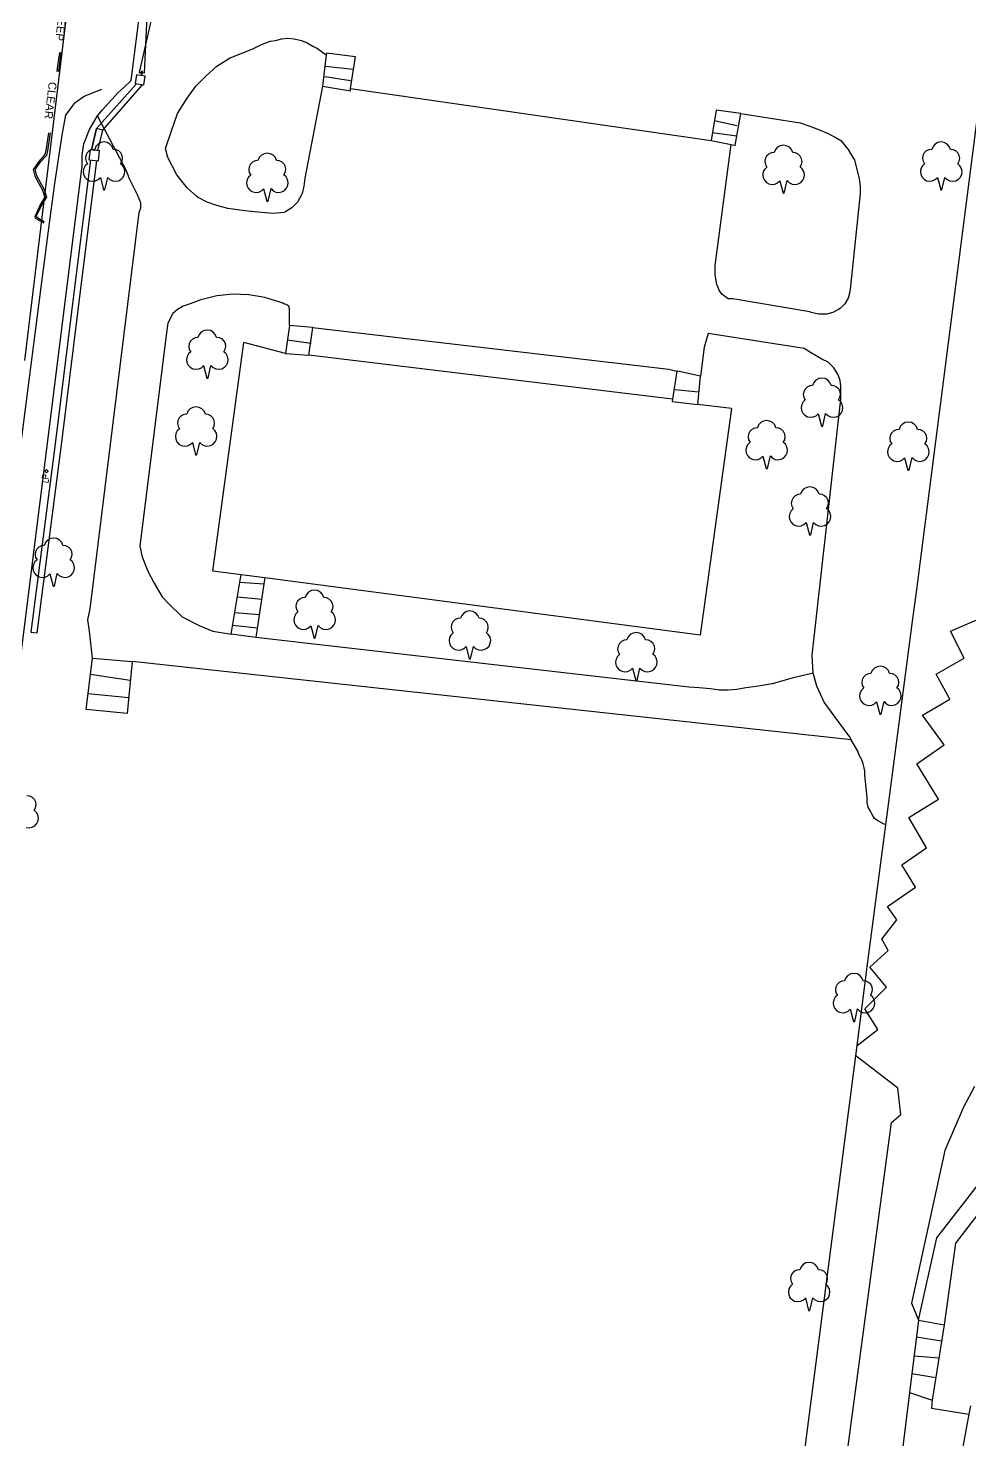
# Model space of a CAD drawing. Extents: x 427500 to 429848, y 434500 to 436505.
# Drawn here: x 428426.8 to 428485.6, y 435524.8 to 435613 of the extents above; entities that cross this region are included whole.
import ezdxf

# ---------------------------------------------------------------- set-up
doc = ezdxf.new("R2010")
doc.units = 0
doc.layers.get('0').update_dxf_attribs({"color": 222})
doc.layers.add('LPTIP_Ex_Base', color=8, linetype='Continuous')
doc.styles.add('ARIAL', font='arial.ttf', dxfattribs={"width": 0.8})
doc.styles.get("Standard").update_dxf_attribs({"font": 'romans.shx'})

# ---------------------------------------------------------------- blocks, each defined once
blk = doc.blocks.new('GATE')
at = {"color": 0, "linetype": 'ByBlock', "flags": 128}
for points in [[(-0.450902, 0), (-0.451904, 0.007014), (-0.455912, 0.014028), (-0.460922, 0.019038), (-0.467936, 0.023046), (-0.475952, 0.024048), (-0.482966, 0.023046), (-0.48998, 0.019038), (-0.49499, 0.014028), (-0.498998, 0.007014), (-0.5, 0), (-0.498998, -0.007014), (-0.49499, -0.014028), (-0.48998, -0.019038), (-0.482966, -0.023046), (-0.475952, -0.024048), (-0.467936, -0.023046), (-0.460922, -0.019038), (-0.455912, -0.014028), (-0.451904, -0.007014)], [(-0.475952, 0.024048), (-0.475952, 0.078156), (0.475952, -0.078156), (0.475952, -0.024048)], [(-0.475952, -0.024048), (-0.475952, -0.078156), (0.475952, 0.078156), (0.475952, 0.024048)], [(-0.450902, 0), (-0.451904, -0.007014)], [(0.5, 0), (0.498998, 0.007014), (0.49499, 0.014028), (0.48998, 0.019038), (0.482966, 0.023046), (0.475952, 0.024048), (0.467936, 0.023046), (0.460922, 0.019038), (0.455912, 0.014028), (0.451904, 0.007014), (0.450902, 0), (0.451904, -0.007014), (0.455912, -0.014028), (0.460922, -0.019038), (0.467936, -0.023046), (0.475952, -0.024048), (0.482966, -0.023046), (0.48998, -0.019038), (0.49499, -0.014028), (0.498998, -0.007014)], [(0.5, 0), (0.498998, -0.007014)]]:
    blk.add_lwpolyline(points, dxfattribs=at)
blk = doc.blocks.new('CIRCL')
at = {"color": 0, "linetype": 'ByBlock', "flags": 128}
for points in [[(0.5, 0), (0.475, 0.154), (0.404, 0.293), (0.293, 0.404), (0.154, 0.475), (0, 0.5), (-0.154, 0.475), (-0.293, 0.404), (-0.404, 0.293), (-0.475, 0.154), (-0.5, 0), (-0.475, -0.154), (-0.404, -0.293), (-0.293, -0.404), (-0.154, -0.475), (0, -0.5), (0.154, -0.475), (0.293, -0.404), (0.404, -0.293), (0.475, -0.154)], [(0.5, 0), (0.475, -0.154)]]:
    blk.add_lwpolyline(points, dxfattribs=at)

msp = doc.modelspace()

# ---------------------------------------------------------------- linework, layer by layer
at = {"layer": 'LPTIP_Ex_Base', "color": 251, "true_color": 0x636466}
for p, q in [((428482.3, 435577.95), (428490.74, 435643.85)), ((428426.57, 435592.25), (428429.75, 435618.5)), ((428433.2, 435609.75), (428433.8, 435614.49)), ((428442.25, 435612.25), (428442.6, 435612.35)), ((428442.6, 435612.35), (428443, 435612.4)), ((428443, 435612.4), (428443.4, 435612.35)), ((428443.4, 435612.35), (428443.85, 435612.25)), ((428439.35, 435611.15), (428440.85, 435611.75)), ((428440.85, 435611.75), (428441.35, 435612)), ((428441.35, 435612), (428441.9, 435612.2)), ((428441.9, 435612.2), (428442.25, 435612.25)), ((428443.85, 435612.25), (428444.2, 435612.1)), ((428444.2, 435612.1), (428444.55, 435611.9)), ((428444.55, 435611.9), (428444.85, 435611.75)), ((428444.85, 435611.75), (428445.39, 435611.36)), ((428445.4, 435611.45), (428445.39, 435611.36)), ((428447.22, 435611.23), (428445.4, 435611.45)), ((428437.9, 435610.05), (428438.55, 435610.65)), ((428438.55, 435610.65), (428439.35, 435611.15)), ((428445.39, 435611.36), (428445.15, 435609.4)), ((428445.35, 435610.65), (428447.05, 435610.45)), ((428446.92, 435609.25), (428447.22, 435611.23)), ((428432.76, 435609.34), (428433.2, 435609.75)), ((428437.25, 435609.4), (428437.9, 435610.05)), ((428445.3, 435610), (428446.9, 435609.75)), ((428431.4, 435607.9), (428432.4, 435609)), ((428432.4, 435609), (428432.76, 435609.34)), ((428436.7, 435608.65), (428437.25, 435609.4)), ((428445.15, 435609.4), (428444.05, 435603.65)), ((428445.15, 435609.4), (428446.9, 435609.1)), ((428446.9, 435609.1), (428446.92, 435609.25)), ((428446.92, 435609.25), (428469.45, 435606)), ((428431.1, 435607.55), (428431.4, 435607.9)), ((428436.1, 435607.7), (428436.7, 435608.65)), ((428469.75, 435607.9), (428469.45, 435606)), ((428471.3, 435607.68), (428469.75, 435607.9)), ((428430.6, 435606.7), (428431.1, 435607.55)), ((428432.9, 435604.15), (428431.1, 435607.55)), ((428435.7, 435606.55), (428436.1, 435607.7)), ((428469.65, 435607.25), (428471.05, 435606.95)), ((428470.95, 435605.7), (428471.3, 435607.68)), ((428471.3, 435607.68), (428475, 435607.1)), ((428475, 435607.1), (428475.6, 435606.9)), ((428430.25, 435605.8), (428430.6, 435606.7)), ((428435.35, 435605.5), (428435.7, 435606.55)), ((428469.5, 435606.5), (428471.05, 435606.3)), ((428475.6, 435606.9), (428476.15, 435606.7)), ((428476.15, 435606.7), (428476.75, 435606.45)), ((428476.75, 435606.45), (428477.3, 435606.15)), ((428477.3, 435606.15), (428477.55, 435606)), ((428430.15, 435605.1), (428430.25, 435605.8)), ((428435.5, 435604.95), (428435.35, 435605.5)), ((428469.45, 435606), (428470.69, 435605.75)), ((428469.7, 435598.2), (428470.69, 435605.75)), ((428470.69, 435605.75), (428470.95, 435605.7)), ((428477.55, 435606), (428478, 435605.45)), ((428478, 435605.45), (428478.3, 435604.95)), ((428421.54, 435535.8), (428430.15, 435604.4)), ((428430.15, 435604.4), (428430.15, 435605.1)), ((428436.05, 435603.85), (428435.5, 435604.95)), ((428478.3, 435604.95), (428478.4, 435604.8)), ((428478.4, 435604.8), (428478.7, 435603.6)), ((428433.1, 435603.6), (428432.9, 435604.15)), ((428433.6, 435602.6), (428433.1, 435603.6)), ((428436.7, 435603.05), (428436.05, 435603.85)), ((428444.05, 435603.65), (428444, 435603.15)), ((428478.7, 435603.6), (428478.75, 435603.15)), ((428433.8, 435602.1), (428433.6, 435602.6)), ((428437.3, 435602.5), (428436.7, 435603.05)), ((428443.85, 435602.6), (428443.6, 435602.15)), ((428443.9, 435602.7), (428443.85, 435602.6)), ((428444, 435603.15), (428443.9, 435602.7)), ((428478.75, 435602.7), (428478.15, 435596.9)), ((428478.75, 435603.15), (428478.75, 435602.7)), ((428433.7, 435601.5), (428433.8, 435601.8)), ((428433.8, 435601.8), (428433.8, 435602.1)), ((428437.4, 435602.45), (428437.3, 435602.5)), ((428437.95, 435602.15), (428437.4, 435602.45)), ((428438.55, 435601.95), (428437.95, 435602.15)), ((428439.25, 435601.75), (428438.55, 435601.95)), ((428440.3, 435601.6), (428439.25, 435601.75)), ((428443.25, 435601.8), (428442.85, 435601.55)), ((428443.6, 435602.15), (428443.25, 435601.8)), ((428430.65, 435576.75), (428433.7, 435601.5)), ((428441.35, 435601.5), (428440.3, 435601.6)), ((428442.1, 435601.45), (428441.35, 435601.5)), ((428442.75, 435601.5), (428442.1, 435601.45)), ((428442.85, 435601.55), (428442.75, 435601.5)), ((428469.7, 435597.6), (428469.7, 435598.2)), ((428469.8, 435597), (428469.7, 435597.6)), ((428469.85, 435596.85), (428469.8, 435597)), ((428469.95, 435596.65), (428469.85, 435596.85)), ((428470.1, 435596.4), (428469.95, 435596.65)), ((428478.1, 435596.55), (428478, 435596.15)), ((428478.15, 435596.9), (428478.1, 435596.55)), ((428436.45, 435595.65), (428436.1, 435595.45)), ((428436.9, 435595.8), (428436.45, 435595.65)), ((428437.55, 435596.05), (428436.9, 435595.8)), ((428438.55, 435596.3), (428437.55, 435596.05)), ((428439.55, 435596.4), (428438.55, 435596.3)), ((428440.55, 435596.35), (428439.55, 435596.4)), ((428441.55, 435596.2), (428440.55, 435596.35)), ((428442.5, 435595.9), (428441.55, 435596.2)), ((428442.65, 435595.85), (428442.5, 435595.9)), ((428442.75, 435595.8), (428442.65, 435595.85)), ((428442.9, 435595.75), (428442.75, 435595.8)), ((428443.05, 435595.65), (428442.9, 435595.75)), ((428443.1, 435595.5), (428443.05, 435595.65)), ((428470.5, 435596.1), (428470.1, 435596.4)), ((428470.8, 435596.1), (428470.5, 435596.1)), ((428475.6, 435595.3), (428470.8, 435596.1)), ((428477.8, 435595.8), (428477.5, 435595.5)), ((428478, 435596.15), (428477.8, 435595.8)), ((428435.8, 435595.2), (428435.5, 435594.6)), ((428436.1, 435595.45), (428435.8, 435595.2)), ((428443.1, 435594.45), (428443.1, 435595.5)), ((428475.7, 435595.25), (428475.6, 435595.3)), ((428476.15, 435595.15), (428475.7, 435595.25)), ((428476.65, 435595.15), (428476.15, 435595.15)), ((428477.05, 435595.25), (428476.65, 435595.15)), ((428477.4, 435595.45), (428477.05, 435595.25)), ((428477.5, 435595.5), (428477.4, 435595.45)), ((428435.4, 435593.85), (428433.75, 435580.65)), ((428435.5, 435594.6), (428435.4, 435593.85)), ((428443.1, 435594.45), (428442.85, 435592.7)), ((428444.55, 435594.31), (428443.1, 435594.45)), ((428444.3, 435592.6), (428444.55, 435594.31)), ((428444.55, 435594.31), (428445.083, 435594.261)), ((428445.083, 435594.261), (428466.792, 435591.708)), ((428469.25, 435593.95), (428469, 435593.1)), ((428475.25, 435593), (428469.25, 435593.95)), ((428438.3, 435579.1), (428440.25, 435593.39)), ((428442.85, 435592.7), (428440.25, 435593.39)), ((428442.95, 435593.55), (428444.45, 435593.35)), ((428469, 435593.1), (428468.78, 435591.28)), ((428475.65, 435592.75), (428475.25, 435593)), ((428442.85, 435592.7), (428444.3, 435592.6)), ((428467.02, 435589.84), (428444.3, 435592.6)), ((428476.35, 435592.35), (428475.65, 435592.75)), ((428476.75, 435592.15), (428476.35, 435592.35)), ((428477.1, 435591.8), (428476.75, 435592.15)), ((428466.792, 435591.708), (428467.3, 435591.6)), ((428467.3, 435591.6), (428467.02, 435589.84)), ((428467.318, 435591.596), (428467.3, 435591.6)), ((428467.439, 435591.57), (428467.318, 435591.596)), ((428468.78, 435591.28), (428467.439, 435591.57)), ((428468.6, 435589.5), (428468.78, 435591.28)), ((428477.35, 435591.4), (428477.1, 435591.8)), ((428477.5, 435591), (428477.35, 435591.4)), ((428467.2, 435590.45), (428468.65, 435590.3)), ((428477.55, 435590.65), (428477.5, 435591)), ((428477.55, 435589.85), (428477.55, 435590.65)), ((428467.02, 435589.84), (428467, 435589.7)), ((428467, 435589.7), (428468.6, 435589.5)), ((428470.71, 435589.26), (428468.6, 435589.5)), ((428475.75, 435573.85), (428477.55, 435589.85)), ((428470.71, 435589.26), (428468.75, 435575.1)), ((428433.75, 435580.65), (428433.9, 435580)), ((428433.9, 435580), (428434.25, 435579.1)), ((428434.25, 435579.1), (428434.65, 435578.35)), ((428440.08, 435578.87), (428438.3, 435579.1)), ((428440, 435578.4), (428440.08, 435578.87)), ((428441.56, 435578.67), (428440.08, 435578.87)), ((428434.65, 435578.35), (428435.15, 435577.5)), ((428439.45, 435575.15), (428440, 435578.4)), ((428440, 435578.4), (428441.5, 435578.3)), ((428441.5, 435578.3), (428441, 435574.96)), ((428441.56, 435578.67), (428441.5, 435578.3)), ((428468.75, 435575.1), (428441.56, 435578.67)), ((428482, 435575.8), (428482.3, 435577.95)), ((428435.15, 435577.5), (428435.55, 435577.05)), ((428435.55, 435577.05), (428436.4, 435576.25)), ((428439.85, 435577.5), (428441.36, 435577.34)), ((428430.5, 435576.05), (428430.65, 435576.75)), ((428436.4, 435576.25), (428437.45, 435575.7)), ((428439.68, 435576.51), (428441.22, 435576.39)), ((428430.6, 435575.35), (428430.5, 435576.05)), ((428430.8, 435573.65), (428430.6, 435575.35)), ((428437.45, 435575.7), (428438.3, 435575.35)), ((428438.3, 435575.35), (428439.45, 435575.15)), ((428441.09, 435575.54), (428439.54, 435575.7)), ((428480.62, 435565.31), (428482, 435575.8)), ((428484.4, 435575.35), (428486.05, 435576.05)), ((428485.25, 435573.65), (428484.4, 435575.35)), ((428441, 435574.96), (428439.45, 435575.15)), ((428468.05, 435571.85), (428441, 435574.96)), ((428430.4, 435570.45), (428430.8, 435573.65)), ((428430.8, 435573.65), (428433.26, 435573.45)), ((428475.82, 435572.72), (428475.75, 435573.85)), ((428483.5, 435572.65), (428485.25, 435573.65)), ((428430.67, 435572.65), (428433.15, 435572.29)), ((428433.26, 435573.45), (428432.95, 435570.2)), ((428478.2, 435568.55), (428433.26, 435573.45)), ((428475.82, 435572.72), (428474.5, 435572.4)), ((428476.05, 435571.9), (428475.82, 435572.72)), ((428484.35, 435571.1), (428483.5, 435572.65)), ((428468.7, 435571.8), (428468.05, 435571.85)), ((428469.4, 435571.75), (428468.7, 435571.8)), ((428469.95, 435571.65), (428469.4, 435571.75)), ((428471.6, 435571.8), (428471.05, 435571.7)), ((428472.4, 435571.9), (428471.6, 435571.8)), ((428473.25, 435572.05), (428472.4, 435571.9)), ((428474.5, 435572.4), (428473.25, 435572.05)), ((428476.5, 435570.9), (428476.05, 435571.9)), ((428433.04, 435571.19), (428430.52, 435571.44)), ((428470.5, 435571.65), (428469.95, 435571.65)), ((428471.05, 435571.7), (428470.5, 435571.65)), ((428477.95, 435568.95), (428476.5, 435570.9)), ((428482.65, 435570.1), (428484.35, 435571.1)), ((428432.95, 435570.2), (428430.4, 435570.45)), ((428484, 435568.25), (428482.65, 435570.1)), ((428478.1, 435568.75), (428477.95, 435568.95)), ((428478.2, 435568.55), (428478.1, 435568.75)), ((428478.6, 435567.85), (428478.2, 435568.55)), ((428482.3, 435567.05), (428484, 435568.25)), ((428478.7, 435567.6), (428478.6, 435567.85)), ((428478.85, 435567.3), (428478.7, 435567.6)), ((428478.95, 435567.05), (428478.85, 435567.3)), ((428479, 435566.8), (428478.95, 435567.05)), ((428479.05, 435566.6), (428479, 435566.8)), ((428479.05, 435566.35), (428479.05, 435566.6)), ((428483.65, 435564.85), (428482.3, 435567.05)), ((428479.2, 435564.95), (428479.05, 435566.35)), ((428479.2, 435564.65), (428479.2, 435564.95)), ((428480.35, 435563.25), (428480.62, 435565.31)), ((428481.8, 435563.7), (428483.65, 435564.85)), ((428479.25, 435564.35), (428479.2, 435564.65)), ((428479.4, 435564.1), (428479.25, 435564.35)), ((428479.5, 435563.9), (428479.4, 435564.1)), ((428479.65, 435563.65), (428479.5, 435563.9)), ((428479.85, 435563.5), (428479.65, 435563.65)), ((428480.2, 435563.3), (428479.85, 435563.5)), ((428480.35, 435563.25), (428480.2, 435563.3)), ((428480.25, 435562.45), (428480.35, 435563.25)), ((428482.9, 435561.8), (428481.8, 435563.7)), ((428479.2, 435554.37), (428480.25, 435562.45)), ((428481.35, 435560.75), (428482.9, 435561.8)), ((428482.2, 435559.35), (428481.35, 435560.75)), ((428480.45, 435558.15), (428482.2, 435559.35)), ((428481.05, 435557.3), (428480.45, 435558.15)), ((428483.55, 435537.45), (428499.6, 435558.2)), ((428480.1, 435556.1), (428481.05, 435557.3)), ((428480.5, 435555.4), (428480.1, 435556.1)), ((428479.35, 435554.35), (428480.5, 435555.4)), ((428478.57, 435549.46), (428479.2, 435554.37)), ((428480.4, 435553.1), (428479.35, 435554.35)), ((428479.05, 435551.75), (428480.4, 435553.1)), ((428479.85, 435550.45), (428479.05, 435551.75)), ((428478.57, 435549.46), (428479.85, 435550.45)), ((428473.01, 435506.62), (428478.48, 435548.81)), ((428478.48, 435548.81), (428478.57, 435549.46)), ((428481.1, 435546.8), (428478.48, 435548.81)), ((428481.3, 435545.15), (428481.1, 435546.8)), ((428485.9, 435546.9), (428485.2, 435545.6)), ((428485.2, 435545.6), (428484.05, 435542.9)), ((428475.7, 435507.1), (428480.7, 435544.65)), ((428480.7, 435544.65), (428481.3, 435545.15)), ((428484.05, 435542.9), (428481.95, 435533.35)), ((428487.02, 435540.1), (428484.7, 435537.1)), ((428482.4, 435532.3), (428483.55, 435537.45)), ((428484.7, 435537.1), (428484, 435532)), ((428481.95, 435533.35), (428482.4, 435532.3)), ((428482.4, 435532.3), (428481.84, 435527.78)), ((428482.4, 435532.3), (428484, 435532)), ((428483.84, 435530.99), (428482.27, 435531.24)), ((428484, 435532), (428483.25, 435527.3)), ((428482.12, 435530.07), (428483.67, 435529.95)), ((428483.47, 435528.7), (428481.98, 435528.94)), ((428481.84, 435527.78), (428480.25, 435514.95)), ((428481.84, 435527.78), (428483.25, 435527.3)), ((428483.25, 435527.3), (428483.2, 435526.8)), ((428483.2, 435526.8), (428485.55, 435526.43)), ((428485.65, 435526.95), (428485.55, 435526.43)), ((428485.55, 435526.43), (428485.1, 435524.05))]:
    msp.add_line(p, q, dxfattribs=at)
at = {"layer": 'LPTIP_Ex_Base', "color": 251, "true_color": 0x636466, "flags": 128}
for points in [[(428428.722, 435611.511), (428428.581, 435610.521), (428428.552, 435610.32), (428428.552, 435610.32)], [(428428.821, 435611.497), (428428.68, 435610.507), (428428.651, 435610.306), (428428.651, 435610.306)], [(428424.339, 435571.382), (428425.15, 435577.707), (428426.403, 435587.607), (428427.658, 435597.485), (428428.103, 435600.842), (428428.44, 435603.307), (428428.7, 435605.103), (428428.915, 435606.452), (428429.117, 435607.577), (428429.713, 435608.367), (428430.269, 435608.765), (428431.368, 435609.217)], [(428430.733, 435605.426), (428431.049, 435606.749), (428433.519, 435609.527)], [(428431.134, 435605.381), (428431.439, 435606.656), (428433.897, 435609.454)], [(428428.047, 435606.49), (428427.898, 435605.501), (428427.819, 435605.12), (428427.429, 435604.696), (428427.09, 435604.199), (428427.197, 435603.774), (428427.674, 435602.895), (428427.808, 435602.472), (428427.554, 435602.072), (428427.181, 435601.242), (428427.217, 435601.158), (428427.75, 435600.853), (428427.75, 435600.853)], [(428428.146, 435606.475), (428427.997, 435605.486), (428427.908, 435605.075), (428427.5, 435604.626), (428427.188, 435604.185), (428427.285, 435603.822), (428427.762, 435602.943), (428427.907, 435602.46), (428427.627, 435602.004), (428427.275, 435601.274), (428427.305, 435601.205), (428427.767, 435600.951), (428427.767, 435600.951)], [(428431.134, 435605.381), (428431.439, 435606.656), (428431.049, 435606.749), (428430.733, 435605.426)], [(428430.672, 435604.777), (428429.73, 435597.315), (428428.486, 435587.21), (428426.929, 435575.287), (428427.326, 435575.235)], [(428427.326, 435575.235), (428428.882, 435587.159), (428430.127, 435597.265), (428431.069, 435604.727)]]:
    msp.add_lwpolyline(points, dxfattribs=at)
for points in [[(428434.005, 435609.478), (428434.09, 435610.017), (428433.544, 435610.103), (428433.458, 435609.564)], [(428430.571, 435604.798), (428431.168, 435604.731), (428431.238, 435605.362), (428430.642, 435605.429)]]:
    msp.add_lwpolyline(points, close=True, dxfattribs=at)
at = {"layer": 'LPTIP_Ex_Base', "color": 251, "true_color": 0x636466}
for points in [[(428430.476, 435604.547), (428430.34, 435604.419), (428430.251, 435604.256), (428430.216, 435604.073), (428430.238, 435603.889), (428430.317, 435603.72), (428430.444, 435603.584), (428430.606, 435603.493), (428430.789, 435603.457), (428430.974, 435603.478), (428431.143, 435603.556), (428431.28, 435603.682), (428431.281, 435603.685), (428431.482, 435602.911), (428431.562, 435602.911), (428431.743, 435603.694), (428431.743, 435603.694), (428431.879, 435603.563), (428432.049, 435603.481), (428432.235, 435603.457), (428432.42, 435603.491), (428432.586, 435603.581), (428432.714, 435603.719), (428432.794, 435603.889), (428432.817, 435604.076), (428432.78, 435604.261), (428432.688, 435604.425), (428432.549, 435604.552), (428432.637, 435604.709), (428432.669, 435604.886), (428432.644, 435605.065), (428432.562, 435605.225), (428432.433, 435605.351), (428432.27, 435605.429), (428432.091, 435605.45), (428432.091, 435605.45), (428432.014, 435605.634), (428431.881, 435605.781), (428431.706, 435605.877), (428431.51, 435605.911), (428431.314, 435605.877), (428431.139, 435605.781), (428431.006, 435605.634), (428430.929, 435605.45), (428430.749, 435605.428), (428430.586, 435605.35), (428430.457, 435605.223), (428430.375, 435605.061), (428430.351, 435604.881), (428430.386, 435604.704), (428430.476, 435604.547)], [(428472.926, 435604.347), (428472.79, 435604.219), (428472.701, 435604.056), (428472.666, 435603.873), (428472.688, 435603.689), (428472.767, 435603.52), (428472.894, 435603.384), (428473.056, 435603.293), (428473.239, 435603.257), (428473.424, 435603.278), (428473.593, 435603.356), (428473.73, 435603.482), (428473.731, 435603.485), (428473.932, 435602.711), (428474.012, 435602.711), (428474.193, 435603.494), (428474.193, 435603.494), (428474.329, 435603.363), (428474.499, 435603.281), (428474.685, 435603.257), (428474.87, 435603.291), (428475.036, 435603.381), (428475.164, 435603.519), (428475.244, 435603.689), (428475.267, 435603.876), (428475.23, 435604.061), (428475.138, 435604.225), (428474.999, 435604.352), (428475.087, 435604.509), (428475.119, 435604.686), (428475.094, 435604.865), (428475.012, 435605.025), (428474.883, 435605.151), (428474.72, 435605.229), (428474.541, 435605.25), (428474.541, 435605.25), (428474.464, 435605.434), (428474.331, 435605.581), (428474.156, 435605.677), (428473.96, 435605.711), (428473.764, 435605.677), (428473.589, 435605.581), (428473.456, 435605.434), (428473.379, 435605.25), (428473.199, 435605.228), (428473.036, 435605.15), (428472.907, 435605.023), (428472.825, 435604.861), (428472.801, 435604.681), (428472.836, 435604.504), (428472.926, 435604.347)], [(428482.776, 435604.547), (428482.64, 435604.419), (428482.551, 435604.256), (428482.516, 435604.073), (428482.538, 435603.889), (428482.617, 435603.72), (428482.744, 435603.584), (428482.906, 435603.493), (428483.089, 435603.457), (428483.274, 435603.478), (428483.443, 435603.556), (428483.58, 435603.682), (428483.581, 435603.685), (428483.782, 435602.911), (428483.862, 435602.911), (428484.043, 435603.694), (428484.043, 435603.694), (428484.179, 435603.563), (428484.349, 435603.481), (428484.535, 435603.457), (428484.72, 435603.491), (428484.886, 435603.581), (428485.014, 435603.719), (428485.094, 435603.889), (428485.117, 435604.076), (428485.08, 435604.261), (428484.988, 435604.425), (428484.849, 435604.552), (428484.937, 435604.709), (428484.969, 435604.886), (428484.944, 435605.065), (428484.862, 435605.225), (428484.733, 435605.351), (428484.57, 435605.429), (428484.391, 435605.45), (428484.391, 435605.45), (428484.314, 435605.634), (428484.181, 435605.781), (428484.006, 435605.877), (428483.81, 435605.911), (428483.614, 435605.877), (428483.439, 435605.781), (428483.306, 435605.634), (428483.229, 435605.45), (428483.049, 435605.428), (428482.886, 435605.35), (428482.757, 435605.223), (428482.675, 435605.061), (428482.651, 435604.881), (428482.686, 435604.704), (428482.776, 435604.547)], [(428440.676, 435603.847), (428440.54, 435603.719), (428440.451, 435603.556), (428440.416, 435603.373), (428440.438, 435603.189), (428440.517, 435603.02), (428440.644, 435602.884), (428440.806, 435602.793), (428440.989, 435602.757), (428441.174, 435602.778), (428441.343, 435602.856), (428441.48, 435602.982), (428441.481, 435602.985), (428441.682, 435602.211), (428441.762, 435602.211), (428441.943, 435602.994), (428441.943, 435602.994), (428442.079, 435602.863), (428442.249, 435602.781), (428442.435, 435602.757), (428442.62, 435602.791), (428442.786, 435602.881), (428442.914, 435603.019), (428442.994, 435603.189), (428443.017, 435603.376), (428442.98, 435603.561), (428442.888, 435603.725), (428442.749, 435603.852), (428442.837, 435604.009), (428442.869, 435604.186), (428442.844, 435604.365), (428442.762, 435604.525), (428442.633, 435604.651), (428442.47, 435604.729), (428442.291, 435604.75), (428442.291, 435604.75), (428442.214, 435604.934), (428442.081, 435605.081), (428441.906, 435605.177), (428441.71, 435605.211), (428441.514, 435605.177), (428441.339, 435605.081), (428441.206, 435604.934), (428441.129, 435604.75), (428440.949, 435604.728), (428440.786, 435604.65), (428440.657, 435604.523), (428440.575, 435604.361), (428440.551, 435604.181), (428440.586, 435604.004), (428440.676, 435603.847)], [(428436.926, 435592.797), (428436.79, 435592.669), (428436.701, 435592.506), (428436.666, 435592.323), (428436.688, 435592.139), (428436.767, 435591.97), (428436.894, 435591.834), (428437.056, 435591.743), (428437.239, 435591.707), (428437.424, 435591.728), (428437.593, 435591.806), (428437.73, 435591.932), (428437.731, 435591.935), (428437.932, 435591.161), (428438.012, 435591.161), (428438.193, 435591.944), (428438.193, 435591.944), (428438.329, 435591.813), (428438.499, 435591.731), (428438.685, 435591.707), (428438.87, 435591.741), (428439.036, 435591.831), (428439.164, 435591.969), (428439.244, 435592.139), (428439.267, 435592.326), (428439.23, 435592.511), (428439.138, 435592.675), (428438.999, 435592.802), (428439.087, 435592.959), (428439.119, 435593.136), (428439.094, 435593.315), (428439.012, 435593.475), (428438.883, 435593.601), (428438.72, 435593.679), (428438.541, 435593.7), (428438.541, 435593.7), (428438.464, 435593.884), (428438.331, 435594.031), (428438.156, 435594.127), (428437.96, 435594.161), (428437.764, 435594.127), (428437.589, 435594.031), (428437.456, 435593.884), (428437.379, 435593.7), (428437.199, 435593.678), (428437.036, 435593.6), (428436.907, 435593.473), (428436.825, 435593.311), (428436.801, 435593.131), (428436.836, 435592.954), (428436.926, 435592.797)], [(428475.326, 435589.797), (428475.19, 435589.669), (428475.101, 435589.506), (428475.066, 435589.323), (428475.088, 435589.139), (428475.167, 435588.97), (428475.294, 435588.834), (428475.456, 435588.743), (428475.639, 435588.707), (428475.824, 435588.728), (428475.993, 435588.806), (428476.13, 435588.932), (428476.131, 435588.935), (428476.332, 435588.161), (428476.412, 435588.161), (428476.593, 435588.944), (428476.593, 435588.944), (428476.729, 435588.813), (428476.899, 435588.731), (428477.085, 435588.707), (428477.27, 435588.741), (428477.436, 435588.831), (428477.564, 435588.969), (428477.644, 435589.139), (428477.667, 435589.326), (428477.63, 435589.511), (428477.538, 435589.675), (428477.399, 435589.802), (428477.487, 435589.959), (428477.519, 435590.136), (428477.494, 435590.315), (428477.412, 435590.475), (428477.283, 435590.601), (428477.12, 435590.679), (428476.941, 435590.7), (428476.941, 435590.7), (428476.864, 435590.884), (428476.731, 435591.031), (428476.556, 435591.127), (428476.36, 435591.161), (428476.164, 435591.127), (428475.989, 435591.031), (428475.856, 435590.884), (428475.779, 435590.7), (428475.599, 435590.678), (428475.436, 435590.6), (428475.307, 435590.473), (428475.225, 435590.311), (428475.201, 435590.131), (428475.236, 435589.954), (428475.326, 435589.797)], [(428436.226, 435587.997), (428436.09, 435587.869), (428436.001, 435587.706), (428435.966, 435587.523), (428435.988, 435587.339), (428436.067, 435587.17), (428436.194, 435587.034), (428436.356, 435586.943), (428436.539, 435586.907), (428436.724, 435586.928), (428436.893, 435587.006), (428437.03, 435587.132), (428437.031, 435587.135), (428437.232, 435586.361), (428437.312, 435586.361), (428437.493, 435587.144), (428437.493, 435587.144), (428437.629, 435587.013), (428437.799, 435586.931), (428437.985, 435586.907), (428438.17, 435586.941), (428438.336, 435587.031), (428438.464, 435587.169), (428438.544, 435587.339), (428438.567, 435587.526), (428438.53, 435587.711), (428438.438, 435587.875), (428438.299, 435588.002), (428438.387, 435588.159), (428438.419, 435588.336), (428438.394, 435588.515), (428438.312, 435588.675), (428438.183, 435588.801), (428438.02, 435588.879), (428437.841, 435588.9), (428437.841, 435588.9), (428437.764, 435589.084), (428437.631, 435589.231), (428437.456, 435589.327), (428437.26, 435589.361), (428437.064, 435589.327), (428436.889, 435589.231), (428436.756, 435589.084), (428436.679, 435588.9), (428436.499, 435588.878), (428436.336, 435588.8), (428436.207, 435588.673), (428436.125, 435588.511), (428436.101, 435588.331), (428436.136, 435588.154), (428436.226, 435587.997)], [(428471.876, 435587.147), (428471.74, 435587.019), (428471.651, 435586.856), (428471.616, 435586.673), (428471.638, 435586.489), (428471.717, 435586.32), (428471.844, 435586.184), (428472.006, 435586.093), (428472.189, 435586.057), (428472.374, 435586.078), (428472.543, 435586.156), (428472.68, 435586.282), (428472.681, 435586.285), (428472.882, 435585.511), (428472.962, 435585.511), (428473.143, 435586.294), (428473.143, 435586.294), (428473.279, 435586.163), (428473.449, 435586.081), (428473.635, 435586.057), (428473.82, 435586.091), (428473.986, 435586.181), (428474.114, 435586.319), (428474.194, 435586.489), (428474.217, 435586.676), (428474.18, 435586.861), (428474.088, 435587.025), (428473.949, 435587.152), (428474.037, 435587.309), (428474.069, 435587.486), (428474.044, 435587.665), (428473.962, 435587.825), (428473.833, 435587.951), (428473.67, 435588.029), (428473.491, 435588.05), (428473.491, 435588.05), (428473.414, 435588.234), (428473.281, 435588.381), (428473.106, 435588.477), (428472.91, 435588.511), (428472.714, 435588.477), (428472.539, 435588.381), (428472.406, 435588.234), (428472.329, 435588.05), (428472.149, 435588.028), (428471.986, 435587.95), (428471.857, 435587.823), (428471.775, 435587.661), (428471.751, 435587.481), (428471.786, 435587.304), (428471.876, 435587.147)], [(428480.726, 435587.047), (428480.59, 435586.919), (428480.501, 435586.756), (428480.466, 435586.573), (428480.488, 435586.389), (428480.567, 435586.22), (428480.694, 435586.084), (428480.856, 435585.993), (428481.039, 435585.957), (428481.224, 435585.978), (428481.393, 435586.056), (428481.53, 435586.182), (428481.531, 435586.185), (428481.732, 435585.411), (428481.812, 435585.411), (428481.993, 435586.194), (428481.993, 435586.194), (428482.129, 435586.063), (428482.299, 435585.981), (428482.485, 435585.957), (428482.67, 435585.991), (428482.836, 435586.081), (428482.964, 435586.219), (428483.044, 435586.389), (428483.067, 435586.576), (428483.03, 435586.761), (428482.938, 435586.925), (428482.799, 435587.052), (428482.887, 435587.209), (428482.919, 435587.386), (428482.894, 435587.565), (428482.812, 435587.725), (428482.683, 435587.851), (428482.52, 435587.929), (428482.341, 435587.95), (428482.341, 435587.95), (428482.264, 435588.134), (428482.131, 435588.281), (428481.956, 435588.377), (428481.76, 435588.411), (428481.564, 435588.377), (428481.389, 435588.281), (428481.256, 435588.134), (428481.179, 435587.95), (428480.999, 435587.928), (428480.836, 435587.85), (428480.707, 435587.723), (428480.625, 435587.561), (428480.601, 435587.381), (428480.636, 435587.204), (428480.726, 435587.047)], [(428474.576, 435582.997), (428474.44, 435582.869), (428474.351, 435582.706), (428474.316, 435582.523), (428474.338, 435582.339), (428474.417, 435582.17), (428474.544, 435582.034), (428474.706, 435581.943), (428474.889, 435581.907), (428475.074, 435581.928), (428475.243, 435582.006), (428475.38, 435582.132), (428475.381, 435582.135), (428475.582, 435581.361), (428475.662, 435581.361), (428475.843, 435582.144), (428475.843, 435582.144), (428475.979, 435582.013), (428476.149, 435581.931), (428476.335, 435581.907), (428476.52, 435581.941), (428476.686, 435582.031), (428476.814, 435582.169), (428476.894, 435582.339), (428476.917, 435582.526), (428476.88, 435582.711), (428476.788, 435582.875), (428476.649, 435583.002), (428476.737, 435583.159), (428476.769, 435583.336), (428476.744, 435583.515), (428476.662, 435583.675), (428476.533, 435583.801), (428476.37, 435583.879), (428476.191, 435583.9), (428476.191, 435583.9), (428476.114, 435584.084), (428475.981, 435584.231), (428475.806, 435584.327), (428475.61, 435584.361), (428475.414, 435584.327), (428475.239, 435584.231), (428475.106, 435584.084), (428475.029, 435583.9), (428474.849, 435583.878), (428474.686, 435583.8), (428474.557, 435583.673), (428474.475, 435583.511), (428474.451, 435583.331), (428474.486, 435583.154), (428474.576, 435582.997)], [(428427.326, 435579.797), (428427.19, 435579.669), (428427.101, 435579.506), (428427.066, 435579.323), (428427.088, 435579.139), (428427.167, 435578.97), (428427.294, 435578.834), (428427.456, 435578.743), (428427.639, 435578.707), (428427.824, 435578.728), (428427.993, 435578.806), (428428.13, 435578.932), (428428.131, 435578.935), (428428.332, 435578.161), (428428.412, 435578.161), (428428.593, 435578.944), (428428.593, 435578.944), (428428.729, 435578.813), (428428.899, 435578.731), (428429.085, 435578.707), (428429.27, 435578.741), (428429.436, 435578.831), (428429.564, 435578.969), (428429.644, 435579.139), (428429.667, 435579.326), (428429.63, 435579.511), (428429.538, 435579.675), (428429.399, 435579.802), (428429.487, 435579.959), (428429.519, 435580.136), (428429.494, 435580.315), (428429.412, 435580.475), (428429.283, 435580.601), (428429.12, 435580.679), (428428.941, 435580.7), (428428.941, 435580.7), (428428.864, 435580.884), (428428.731, 435581.031), (428428.556, 435581.127), (428428.36, 435581.161), (428428.164, 435581.127), (428427.989, 435581.031), (428427.856, 435580.884), (428427.779, 435580.7), (428427.599, 435580.678), (428427.436, 435580.6), (428427.307, 435580.473), (428427.225, 435580.311), (428427.201, 435580.131), (428427.236, 435579.954), (428427.326, 435579.797)], [(428443.626, 435576.547), (428443.49, 435576.419), (428443.401, 435576.256), (428443.366, 435576.073), (428443.388, 435575.889), (428443.467, 435575.72), (428443.594, 435575.584), (428443.756, 435575.493), (428443.939, 435575.457), (428444.124, 435575.478), (428444.293, 435575.556), (428444.43, 435575.682), (428444.431, 435575.685), (428444.632, 435574.911), (428444.712, 435574.911), (428444.893, 435575.694), (428444.893, 435575.694), (428445.029, 435575.563), (428445.199, 435575.481), (428445.385, 435575.457), (428445.57, 435575.491), (428445.736, 435575.581), (428445.864, 435575.719), (428445.944, 435575.889), (428445.967, 435576.076), (428445.93, 435576.261), (428445.838, 435576.425), (428445.699, 435576.552), (428445.787, 435576.709), (428445.819, 435576.886), (428445.794, 435577.065), (428445.712, 435577.225), (428445.583, 435577.351), (428445.42, 435577.429), (428445.241, 435577.45), (428445.241, 435577.45), (428445.164, 435577.634), (428445.031, 435577.781), (428444.856, 435577.877), (428444.66, 435577.911), (428444.464, 435577.877), (428444.289, 435577.781), (428444.156, 435577.634), (428444.079, 435577.45), (428443.899, 435577.428), (428443.736, 435577.35), (428443.607, 435577.223), (428443.525, 435577.061), (428443.501, 435576.881), (428443.536, 435576.704), (428443.626, 435576.547)], [(428453.326, 435575.247), (428453.19, 435575.119), (428453.101, 435574.956), (428453.066, 435574.773), (428453.088, 435574.589), (428453.167, 435574.42), (428453.294, 435574.284), (428453.456, 435574.193), (428453.639, 435574.157), (428453.824, 435574.178), (428453.993, 435574.256), (428454.13, 435574.382), (428454.131, 435574.385), (428454.332, 435573.611), (428454.412, 435573.611), (428454.593, 435574.394), (428454.593, 435574.394), (428454.729, 435574.263), (428454.899, 435574.181), (428455.085, 435574.157), (428455.27, 435574.191), (428455.436, 435574.281), (428455.564, 435574.419), (428455.644, 435574.589), (428455.667, 435574.776), (428455.63, 435574.961), (428455.538, 435575.125), (428455.399, 435575.252), (428455.487, 435575.409), (428455.519, 435575.586), (428455.494, 435575.765), (428455.412, 435575.925), (428455.283, 435576.051), (428455.12, 435576.129), (428454.941, 435576.15), (428454.941, 435576.15), (428454.864, 435576.334), (428454.731, 435576.481), (428454.556, 435576.577), (428454.36, 435576.611), (428454.164, 435576.577), (428453.989, 435576.481), (428453.856, 435576.334), (428453.779, 435576.15), (428453.599, 435576.128), (428453.436, 435576.05), (428453.307, 435575.923), (428453.225, 435575.761), (428453.201, 435575.581), (428453.236, 435575.404), (428453.326, 435575.247)], [(428463.726, 435573.897), (428463.59, 435573.769), (428463.501, 435573.606), (428463.466, 435573.423), (428463.488, 435573.239), (428463.567, 435573.07), (428463.694, 435572.934), (428463.856, 435572.843), (428464.039, 435572.807), (428464.224, 435572.828), (428464.393, 435572.906), (428464.53, 435573.032), (428464.531, 435573.035), (428464.732, 435572.261), (428464.812, 435572.261), (428464.993, 435573.044), (428464.993, 435573.044), (428465.129, 435572.913), (428465.299, 435572.831), (428465.485, 435572.807), (428465.67, 435572.841), (428465.836, 435572.931), (428465.964, 435573.069), (428466.044, 435573.239), (428466.067, 435573.426), (428466.03, 435573.611), (428465.938, 435573.775), (428465.799, 435573.902), (428465.887, 435574.059), (428465.919, 435574.236), (428465.894, 435574.415), (428465.812, 435574.575), (428465.683, 435574.701), (428465.52, 435574.779), (428465.341, 435574.8), (428465.341, 435574.8), (428465.264, 435574.984), (428465.131, 435575.131), (428464.956, 435575.227), (428464.76, 435575.261), (428464.564, 435575.227), (428464.389, 435575.131), (428464.256, 435574.984), (428464.179, 435574.8), (428463.999, 435574.778), (428463.836, 435574.7), (428463.707, 435574.573), (428463.625, 435574.411), (428463.601, 435574.231), (428463.636, 435574.054), (428463.726, 435573.897)], [(428478.976, 435571.797), (428478.84, 435571.669), (428478.751, 435571.506), (428478.716, 435571.323), (428478.738, 435571.139), (428478.817, 435570.97), (428478.944, 435570.834), (428479.106, 435570.743), (428479.289, 435570.707), (428479.474, 435570.728), (428479.643, 435570.806), (428479.78, 435570.932), (428479.781, 435570.935), (428479.982, 435570.161), (428480.062, 435570.161), (428480.243, 435570.944), (428480.243, 435570.944), (428480.379, 435570.813), (428480.549, 435570.731), (428480.735, 435570.707), (428480.92, 435570.741), (428481.086, 435570.831), (428481.214, 435570.969), (428481.294, 435571.139), (428481.317, 435571.326), (428481.28, 435571.511), (428481.188, 435571.675), (428481.049, 435571.802), (428481.137, 435571.959), (428481.169, 435572.136), (428481.144, 435572.315), (428481.062, 435572.475), (428480.933, 435572.601), (428480.77, 435572.679), (428480.591, 435572.7), (428480.591, 435572.7), (428480.514, 435572.884), (428480.381, 435573.031), (428480.206, 435573.127), (428480.01, 435573.161), (428479.814, 435573.127), (428479.639, 435573.031), (428479.506, 435572.884), (428479.429, 435572.7), (428479.249, 435572.678), (428479.086, 435572.6), (428478.957, 435572.473), (428478.875, 435572.311), (428478.851, 435572.131), (428478.886, 435571.954), (428478.976, 435571.797)], [(428426.649, 435563.081), (428426.835, 435563.057), (428427.02, 435563.091), (428427.186, 435563.181), (428427.314, 435563.319), (428427.394, 435563.489), (428427.417, 435563.676), (428427.38, 435563.861), (428427.288, 435564.025), (428427.149, 435564.152), (428427.237, 435564.309), (428427.269, 435564.486), (428427.244, 435564.665), (428427.162, 435564.825), (428427.033, 435564.951), (428426.87, 435565.029), (428426.691, 435565.05)], [(428477.326, 435552.597), (428477.19, 435552.469), (428477.101, 435552.306), (428477.066, 435552.123), (428477.088, 435551.939), (428477.167, 435551.77), (428477.294, 435551.634), (428477.456, 435551.543), (428477.639, 435551.507), (428477.824, 435551.528), (428477.993, 435551.606), (428478.13, 435551.732), (428478.131, 435551.735), (428478.332, 435550.961), (428478.412, 435550.961), (428478.593, 435551.744), (428478.593, 435551.744), (428478.729, 435551.613), (428478.899, 435551.531), (428479.085, 435551.507), (428479.27, 435551.541), (428479.436, 435551.631), (428479.564, 435551.769), (428479.644, 435551.939), (428479.667, 435552.126), (428479.63, 435552.311), (428479.538, 435552.475), (428479.399, 435552.602), (428479.487, 435552.759), (428479.519, 435552.936), (428479.494, 435553.115), (428479.412, 435553.275), (428479.283, 435553.401), (428479.12, 435553.479), (428478.941, 435553.5), (428478.941, 435553.5), (428478.864, 435553.684), (428478.731, 435553.831), (428478.556, 435553.927), (428478.36, 435553.961), (428478.164, 435553.927), (428477.989, 435553.831), (428477.856, 435553.684), (428477.779, 435553.5), (428477.599, 435553.478), (428477.436, 435553.4), (428477.307, 435553.273), (428477.225, 435553.111), (428477.201, 435552.931), (428477.236, 435552.754), (428477.326, 435552.597)], [(428474.526, 435534.547), (428474.39, 435534.419), (428474.301, 435534.256), (428474.266, 435534.073), (428474.288, 435533.889), (428474.367, 435533.72), (428474.494, 435533.584), (428474.656, 435533.493), (428474.839, 435533.457), (428475.024, 435533.478), (428475.193, 435533.556), (428475.33, 435533.682), (428475.331, 435533.685), (428475.532, 435532.911), (428475.612, 435532.911), (428475.793, 435533.694), (428475.793, 435533.694), (428475.929, 435533.563), (428476.099, 435533.481), (428476.285, 435533.457), (428476.47, 435533.491), (428476.636, 435533.581), (428476.764, 435533.719), (428476.844, 435533.889), (428476.867, 435534.076), (428476.83, 435534.261), (428476.738, 435534.425), (428476.599, 435534.552), (428476.687, 435534.709), (428476.719, 435534.886), (428476.694, 435535.065), (428476.612, 435535.225), (428476.483, 435535.351), (428476.32, 435535.429), (428476.141, 435535.45), (428476.141, 435535.45), (428476.064, 435535.634), (428475.931, 435535.781), (428475.756, 435535.877), (428475.56, 435535.911), (428475.364, 435535.877), (428475.189, 435535.781), (428475.056, 435535.634), (428474.979, 435535.45), (428474.799, 435535.428), (428474.636, 435535.35), (428474.507, 435535.223), (428474.425, 435535.061), (428474.401, 435534.881), (428474.436, 435534.704), (428474.526, 435534.547)]]:
    msp.add_lwpolyline(points, dxfattribs=at)

# ---------------------------------------------------------------- block references
at = {"layer": 'LPTIP_Ex_Base', "color": 251, "true_color": 0x636466, "xscale": 3.720472999999999, "yscale": 2, "zscale": 3.720472999999999, "rotation": 262.405357}
msp.add_blockref('GATE', (428434.103, 435611.991), dxfattribs=at)
at = {"layer": 'LPTIP_Ex_Base', "color": 251, "true_color": 0x636466, "xscale": 0.16, "yscale": 0.16, "zscale": 0.16}
msp.add_blockref('CIRCL', (428427.918, 435585.344), dxfattribs=at)

# ---------------------------------------------------------------- texts
at = {"layer": 'LPTIP_Ex_Base', "color": 251, "true_color": 0x636466, "style": 'ARIAL'}
for s, p in [('KEEP', (428428.685, 435614.111)), ('CLEAR', (428428.065, 435609.689))]:
    msp.add_text(s, height=0.5, rotation=-96.84278, dxfattribs=at).set_placement(p)
at = {"layer": 'LPTIP_Ex_Base', "color": 251, "true_color": 0x636466, "width": 0.8}
msp.add_text('LP', height=0.4, rotation=80.90972, dxfattribs=at).set_placement((428428.005, 435584.588))

doc.saveas('drawing.dxf')
